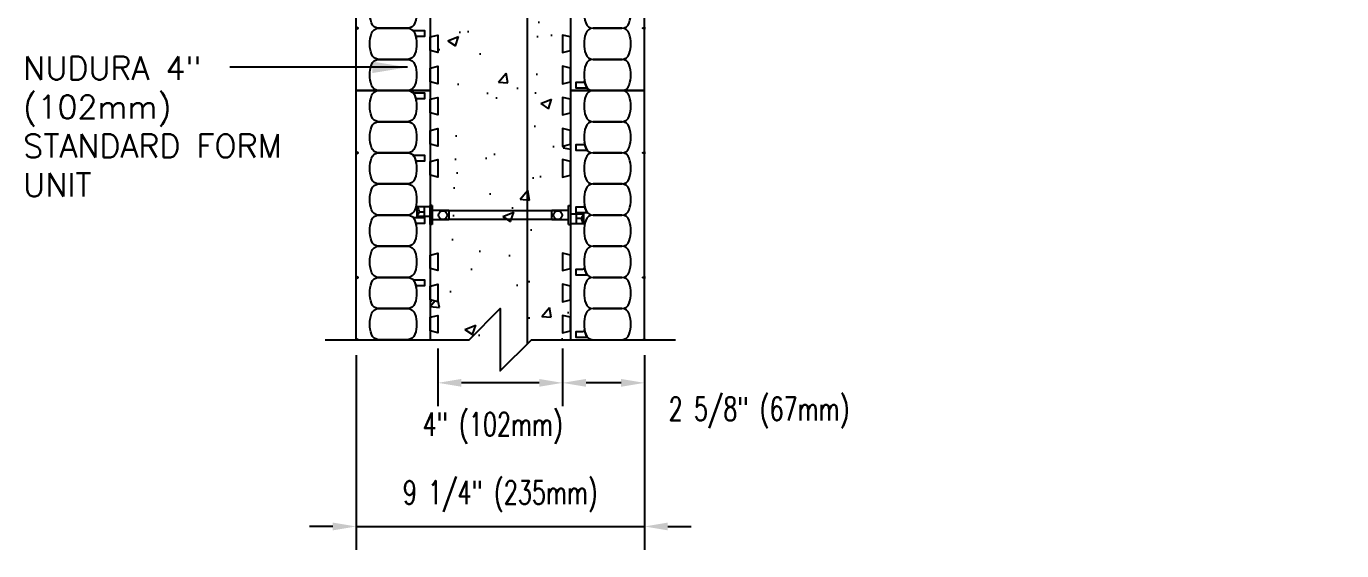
# Model space of a CAD drawing. Header units: inches. Extents: x 232.7 to 276, y 104.1 to 154.6.
# Drawn here: x 232.74 to 274.95, y 104.12 to 120.95 of the extents above; entities that cross this region are included whole.
import ezdxf

# ---------------------------------------------------------------- set-up
doc = ezdxf.new("R2010")
doc.units = ezdxf.units.IN
doc.header["$LTSCALE"] = 0.5
doc.header["$MEASUREMENT"] = 0
for name, color, linetype in [('DIM', 4, 'Continuous'), ('HATCH', 12, 'Continuous'), ('line25', 2, 'Continuous'), ('LINE3', 3, 'Continuous'), ('LINE50', 5, 'Continuous'), ('LINE9', 9, 'Continuous'), ('TEXT', 4, 'Continuous')]:
    doc.layers.add(name, color=color, linetype=linetype)
doc.styles.add('DIM', font='romans.shx', dxfattribs={"width": 0.7})
doc.styles.add('ROMANS', font='romans.shx', dxfattribs={"height": 0.75})
doc.dimstyles.new('ext_12', dxfattribs={"dimscale": 12, "dimtxt": 0.09375, "dimasz": 0.09375, "dimexe": 0.09375, "dimexo": 0.0625, "dimgap": 0.0625, "dimtad": 1, "dimdec": 1, "dimzin": 2, "dimdsep": 46, "dimlunit": 4, "dimtxsty": 'DIM', "dimcen": 0.09, "dimdle": 0.09375, "dimclrt": 4, "dimadec": 0, "dimazin": 0, "dimtfac": 1, "dimtdec": 1, "dimtmove": 2, "dimatfit": 3, "dimfxl": 0, "dimfrac": 2, "dimtolj": 1, "dimtzin": 0, "dimarcsym": 0})
doc.dimstyles.new('ext_8', dxfattribs={"dimscale": 8, "dimtxt": 0.09375, "dimasz": 0.09375, "dimexe": 0.09375, "dimexo": 0.0625, "dimgap": 0.0625, "dimtad": 1, "dimdec": 3, "dimzin": 3, "dimdsep": 46, "dimlunit": 4, "dimtxsty": 'DIM', "dimcen": 0.09, "dimdle": 0.09375, "dimclrt": 4, "dimadec": 0, "dimazin": 0, "dimtfac": 1, "dimtdec": 3, "dimtmove": 2, "dimatfit": 3, "dimfxl": 0, "dimfrac": 2, "dimtolj": 1, "dimtzin": 0, "dimarcsym": 0})

# ---------------------------------------------------------------- blocks, each defined once
blk = doc.blocks.new('WEB_4_CENTRE_TOP')
for p, q in [((3.688, 0.141), (0, 0.141)), ((3.688, -0.141), (0, -0.141))]:
    blk.add_line(p, q)
for centre in [(0, 0), (3.688, 0)]:
    blk.add_circle(centre, 0.141)
blk = doc.blocks.new('*D4')
at = {"layer": 'Defpoints', "color": 0}
for p in [(249.952, 111.112), (252.577, 110.893), (249.952, 109.508)]:
    blk.add_point(p, dxfattribs=at)
at = {"layer": 'DIM', "color": 0, "lineweight": -2}
for p, q in [((249.952, 110.612), (249.952, 108.758)), ((252.577, 110.393), (252.577, 108.758)), ((251.827, 109.508), (250.702, 109.508))]:
    blk.add_line(p, q, dxfattribs=at)
at = {"layer": 'DIM', "color": 0}
for points in [[(250.702, 109.633), (250.702, 109.383), (249.952, 109.508)], [(251.827, 109.633), (251.827, 109.383), (252.577, 109.508)]]:
    blk.add_solid(points, dxfattribs=at)
at = {"layer": 'DIM', "color": 4, "insert": (256.256, 108.55), "char_height": 0.75, "attachment_point": 5, "style": 'DIM'}
blk.add_mtext('\\A1;2 5/8" (67mm)', dxfattribs=at)
blk = doc.blocks.new('*D5')
at = {"layer": 'Defpoints', "color": 0}
for p in [(243.327, 110.893), (252.577, 110.893), (252.577, 104.898)]:
    blk.add_point(p, dxfattribs=at)
at = {"layer": 'DIM', "color": 0, "lineweight": -2}
for p, q in [((243.327, 110.393), (243.327, 104.148)), ((252.577, 110.393), (252.577, 104.148)), ((242.577, 104.898), (241.827, 104.898)), ((243.327, 104.898), (252.577, 104.898)), ((253.327, 104.898), (254.077, 104.898))]:
    blk.add_line(p, q, dxfattribs=at)
at = {"layer": 'DIM', "color": 0}
for points in [[(242.577, 105.023), (242.577, 104.773), (243.327, 104.898)], [(253.327, 105.023), (253.327, 104.773), (252.577, 104.898)]]:
    blk.add_solid(points, dxfattribs=at)
at = {"layer": 'DIM', "color": 4, "insert": (247.952, 105.864), "char_height": 0.75, "attachment_point": 5, "style": 'DIM'}
blk.add_mtext('\\A1;9 1/4" (235mm)', dxfattribs=at)
blk = doc.blocks.new('*D6')
at = {"layer": 'Defpoints', "color": 0}
for p in [(245.952, 111.112), (249.952, 111.112), (245.952, 109.508)]:
    blk.add_point(p, dxfattribs=at)
at = {"layer": 'DIM', "color": 0, "lineweight": -2}
for p, q in [((245.952, 110.612), (245.952, 108.758)), ((249.952, 110.612), (249.952, 108.758)), ((249.202, 109.508), (246.702, 109.508))]:
    blk.add_line(p, q, dxfattribs=at)
at = {"layer": 'DIM', "color": 0}
for points in [[(246.702, 109.633), (246.702, 109.383), (245.952, 109.508)], [(249.202, 109.633), (249.202, 109.383), (249.952, 109.508)]]:
    blk.add_solid(points, dxfattribs=at)
at = {"layer": 'DIM', "color": 4, "insert": (247.709, 108.053), "char_height": 0.75, "attachment_point": 5, "style": 'DIM'}
blk.add_mtext('\\A1;4" (102mm)', dxfattribs=at)
blk = doc.blocks.new('FSP')
for p, q in [((-0.156, 0.19, 0.274), (-0.156, -0.344, 0.274)), ((0.156, 0.19, 0.274), (-0.156, 0.19, 0.274)), ((0.156, -0.344, 0.274), (0.156, 0.19, 0.274)), ((0.305, -0.344, 0.274), (-0.305, -0.344, 0.274)), ((-0.305, -0.344, 0.274), (-0.305, -0.406, 0.274)), ((-0.305, -0.406, 0.274), (0.305, -0.406, 0.274)), ((0.305, -0.344, 0.274), (0.305, -0.406, 0.274))]:
    blk.add_line(p, q)
at = {"color": 12}
for p, q in [((-0.035, -0.587), (0.268, -0.587)), ((0.1, -0.587), (0.1, -0.762))]:
    blk.add_line(p, q, dxfattribs=at)
blk.add_lwpolyline([(-0.035, -0.406), (0.268, -0.406), (0.268, -0.837), (-0.035, -0.837)], close=True)
for centre, radius, start, end in [((0.723, -2.047), 1.428, 115.8466, 122.064), ((0.089, -1.011), 0.25, 44.3101, 87.3922)]:
    blk.add_arc(centre, radius, start, end, dxfattribs=at)

msp = doc.modelspace()

# ---------------------------------------------------------------- hatches: boundary and pattern name
at = {"layer": 'HATCH'}
h = msp.add_hatch(dxfattribs=at)
h.set_pattern_fill('AR-CONC', color=256, scale=0.5, style=0)
h.set_pattern_definition([(50, (50.4014, -15.2704), (3.5863, -0.31376), [0.375, -4.125]), (355, (50.4014, -15.2704), (-0.693757, 3.76096), [0.3, -3.3]), (100.4514, (50.7003, -15.2965), (2.892547, 3.447198), [0.3187, -3.50571]), (46.1842, (50.4014, -14.2704), (5.336205, -0.827595), [0.5625, -6.1875]), (96.6356, (50.846, -14.3393), (4.67331, 4.87059), [0.47805, -5.25856]), (351.1842, (50.4014, -14.2704), (4.67331, 4.87059), [0.45, -4.95]), (21, (50.9014, -14.5204), (2.984535, -2.013094), [0.375, -4.125]), (326, (50.9014, -14.5204), (1.216577, 3.62575), [0.3, -3.3]), (71.4514, (51.15, -14.688), (4.201113, 1.612652), [0.3187, -3.50571]), (37.5, (50.4014, -15.2704), (0.060799, 1.664469), [0, -3.26, 0, -3.35, 0, -3.3125]), (7.5, (50.4014, -15.2704), (1.315348, 1.972059), [0, -1.91, 0, -3.185, 0, -1.2625]), (327.5, (49.2864, -15.2704), (2.669112, -0.1127744), [0, -1.25, 0, -3.9, 0, -5.175]), (317.5, (48.7864, -15.2704), (2.91593, 0.500525), [0, -1.625, 0, -2.59, 0, -3.675])])
h.paths.add_polyline_path([(274.9522, 148.1429), (274.671, 148.1429), (274.7333, 147.8929), (274.171, 147.8929), (274.2333, 148.1429), (273.671, 148.1429), (273.7333, 147.8929), (273.171, 147.8929), (273.2333, 148.1429), (272.671, 148.1429), (272.7333, 147.8929), (272.171, 147.8929), (272.2333, 148.1429), (269.671, 148.1429), (269.7333, 147.8929), (269.171, 147.8929), (269.2333, 148.1429), (268.671, 148.1429), (268.7333, 147.8929), (268.171, 147.8929), (268.2333, 148.1429), (267.671, 148.1429), (267.7333, 147.8929), (267.171, 147.8929), (267.2333, 148.1429), (266.671, 148.1429), (266.7333, 147.8929), (266.171, 147.8929), (266.2333, 148.1429), (265.671, 148.1429), (265.7333, 147.8929), (265.171, 147.8929), (265.2333, 148.1429), (264.671, 148.1429), (264.7333, 147.8929), (264.171, 147.8929), (264.2333, 148.1429), (261.671, 148.1429), (261.7333, 147.8929), (261.171, 147.8929), (261.2333, 148.1429), (260.671, 148.1429), (260.7333, 147.8929), (260.171, 147.8929), (260.2333, 148.1429), (259.671, 148.1429), (259.7333, 147.8929), (259.171, 147.8929), (259.2333, 148.1429), (258.9522, 148.1429), (258.671, 148.1429), (258.7333, 147.8929), (258.171, 147.8929), (258.2333, 148.1429), (257.671, 148.1429), (257.7333, 147.8929), (257.171, 147.8929), (257.2333, 148.1429), (256.671, 148.1429), (256.7333, 147.8929), (256.171, 147.8929), (256.2333, 148.1429), (253.671, 148.1429), (253.7333, 147.8929), (253.171, 147.8929), (253.2333, 148.1429), (252.671, 148.1429), (252.7333, 147.8929), (252.171, 147.8929), (252.2333, 148.1429), (251.671, 148.1429), (251.7333, 147.8929), (251.171, 147.8929), (251.2333, 148.1429), (250.671, 148.1429), (250.7333, 147.8929), (250.171, 147.8929), (250.2333, 148.1429), (249.671, 148.1429), (249.7333, 147.8929), (249.171, 147.8929), (249.2333, 148.1429), (248.671, 148.1429), (248.7333, 147.8929), (248.171, 147.8929), (248.2333, 148.1429), (246.4327, 148.1429, 0.4065419), (245.7022, 147.3934), (245.7022, 145.6118), (245.9522, 145.6741), (245.9522, 145.1118), (245.7022, 145.1741), (245.7022, 144.6118), (245.9522, 144.6741), (245.9522, 144.1118), (245.7022, 144.1741), (245.7022, 143.6118), (245.9522, 143.6741), (245.9522, 143.1118), (245.7022, 143.1741), (245.7022, 142.6118), (245.9522, 142.6741), (245.9522, 142.1118), (245.7022, 142.1741), (245.7022, 141.6118), (245.9522, 141.6741), (245.9522, 141.1118), (245.7022, 141.1741), (245.7022, 140.6118), (245.9522, 140.6741), (245.9522, 140.1118), (245.7022, 140.1741), (245.7022, 137.6118), (245.9522, 137.6741), (245.9522, 137.1118), (245.7022, 137.1741), (245.7022, 136.6118), (245.9522, 136.6741), (245.9522, 136.1118), (245.7022, 136.1741), (245.7022, 135.6118), (245.9522, 135.6741), (245.9522, 135.1118), (245.7022, 135.1741), (245.7022, 134.6118), (245.9522, 134.6741), (245.9522, 134.1118), (245.7022, 134.1741), (245.7022, 133.6118), (245.9522, 133.6741), (245.9522, 133.1118), (245.7022, 133.1741), (245.7022, 132.6118), (245.9522, 132.6741), (245.9522, 132.1118), (245.7022, 132.1741), (245.7022, 129.6118), (245.9522, 129.6741), (245.9522, 129.1118), (245.7022, 129.1741), (245.7022, 128.6118), (245.9522, 128.6741), (245.9522, 128.1118), (245.7022, 128.1741), (245.7022, 127.6118), (245.9522, 127.6741), (245.9522, 127.1118), (245.7022, 127.1741), (245.7022, 126.6118), (245.9522, 126.6741), (245.9522, 126.1118), (245.7022, 126.1741), (245.7022, 125.6118), (245.9522, 125.6741), (245.9522, 125.1118), (245.7022, 125.1741), (245.7022, 124.6118), (245.9522, 124.6741), (245.9522, 124.1118), (245.7022, 124.1741), (245.7022, 121.6118), (245.9522, 121.6741), (245.9522, 121.1118), (245.7022, 121.1741), (245.7022, 120.6118), (245.9522, 120.6741), (245.9522, 120.1118), (245.7022, 120.1741), (245.7022, 119.6118), (245.9522, 119.6741), (245.9522, 119.1118), (245.7022, 119.1741), (245.7022, 118.8929), (245.7022, 118.6118), (245.9522, 118.6741), (245.9522, 118.1118), (245.7022, 118.1741), (245.7022, 117.6118), (245.9522, 117.6741), (245.9522, 117.1118), (245.7022, 117.1741), (245.7022, 116.6118), (245.9522, 116.6741), (245.9522, 116.1118), (245.7022, 116.1741), (245.7022, 113.6118), (245.9522, 113.6741), (245.9522, 113.1118), (245.7022, 113.1741), (245.7022, 112.6118), (245.9522, 112.6741), (245.9522, 112.1118), (245.7022, 112.1741), (245.7022, 111.6118), (245.9522, 111.6741), (245.9522, 111.1118), (245.7022, 111.1741), (245.7022, 110.8929), (250.2022, 110.8929), (250.2022, 111.1741), (249.9522, 111.1118), (249.9522, 111.6741), (250.2022, 111.6118), (250.2022, 112.1741), (249.9522, 112.1118), (249.9522, 112.6741), (250.2022, 112.6118), (250.2022, 113.1741), (249.9522, 113.1118), (249.9522, 113.6741), (250.2022, 113.6118), (250.2022, 116.1741), (249.9522, 116.1118), (249.9522, 116.6741), (250.2022, 116.6118), (250.2022, 117.1741), (249.9522, 117.1118), (249.9522, 117.6741), (250.2022, 117.6118), (250.2022, 118.1741), (249.9522, 118.1118), (249.9522, 118.6741), (250.2022, 118.6118), (250.2022, 118.8929), (250.2022, 119.1741), (249.9522, 119.1118), (249.9522, 119.6741), (250.2022, 119.6118), (250.2022, 120.1741), (249.9522, 120.1118), (249.9522, 120.6741), (250.2022, 120.6118), (250.2022, 121.1741), (249.9522, 121.1118), (249.9522, 121.6741), (250.2022, 121.6118), (250.2022, 124.1741), (249.9522, 124.1118), (249.9522, 124.6741), (250.2022, 124.6118), (250.2022, 125.1741), (249.9522, 125.1118), (249.9522, 125.6741), (250.2022, 125.6118), (250.2022, 126.1741), (249.9522, 126.1118), (249.9522, 126.6741), (250.2022, 126.6118), (250.2022, 127.1741), (249.9522, 127.1118), (249.9522, 127.6741), (250.2022, 127.6118), (250.2022, 128.1741), (249.9522, 128.1118), (249.9522, 128.6741), (250.2022, 128.6118), (250.2022, 129.1741), (249.9522, 129.1118), (249.9522, 129.6741), (250.2022, 129.6118), (250.2022, 132.1741), (249.9522, 132.1118), (249.9522, 132.6741), (250.2022, 132.6118), (250.2022, 133.1741), (249.9522, 133.1118), (249.9522, 133.6741), (250.2022, 133.6118), (250.2022, 134.1741), (249.9522, 134.1118), (249.9522, 134.6741), (250.2022, 134.6118), (250.2022, 135.1741), (249.9522, 135.1118), (249.9522, 135.6741), (250.2022, 135.6118), (250.2022, 136.1741), (249.9522, 136.1118), (249.9522, 136.6741), (250.2022, 136.6118), (250.2022, 137.1741), (249.9522, 137.1118), (249.9522, 137.6741), (250.2022, 137.6118), (250.2022, 142.3929, -0.4142136), (251.4522, 143.6429), (256.2333, 143.6429), (256.171, 143.8929), (256.7333, 143.8929), (256.671, 143.6429), (257.2333, 143.6429), (257.171, 143.8929), (257.7333, 143.8929), (257.671, 143.6429), (258.2333, 143.6429), (258.171, 143.8929), (258.7333, 143.8929), (258.671, 143.6429), (258.9522, 143.6429), (259.2333, 143.6429), (259.171, 143.8929), (259.7333, 143.8929), (259.671, 143.6429), (260.2333, 143.6429), (260.171, 143.8929), (260.7333, 143.8929), (260.671, 143.6429), (261.2333, 143.6429), (261.171, 143.8929), (261.7333, 143.8929), (261.671, 143.6429), (264.2333, 143.6429), (264.171, 143.8929), (264.7333, 143.8929), (264.671, 143.6429), (265.2333, 143.6429), (265.171, 143.8929), (265.7333, 143.8929), (265.671, 143.6429), (266.2333, 143.6429), (266.171, 143.8929), (266.7333, 143.8929), (266.671, 143.6429), (267.2333, 143.6429), (267.171, 143.8929), (267.7333, 143.8929), (267.671, 143.6429), (268.2333, 143.6429), (268.171, 143.8929), (268.7333, 143.8929), (268.671, 143.6429), (269.2333, 143.6429), (269.171, 143.8929), (269.7333, 143.8929), (269.671, 143.6429), (272.2333, 143.6429), (272.171, 143.8929), (272.7333, 143.8929), (272.671, 143.6429), (273.2333, 143.6429), (273.171, 143.8929), (273.7333, 143.8929), (273.671, 143.6429), (274.2333, 143.6429), (274.171, 143.8929), (274.7333, 143.8929), (274.671, 143.6429), (274.9522, 143.6429)])
h.paths.add_polyline_path([(271.3888, 145.8929, -1), (271.7638, 145.8929, -1)], flags=16)
h.paths.add_polyline_path([(255.2208, 145.8929, -1), (255.5958, 145.8929, -1)], flags=16)
h.paths.add_polyline_path([(248.1256, 145.8929, -1), (248.5006, 145.8929, -1)], flags=16)
h.paths.add_polyline_path([(248.1397, 138.4368, -1), (247.7647, 138.4368, -1)], flags=16)
h.paths.add_polyline_path([(248.1397, 122.2688, -1), (247.7647, 122.2688, -1)], flags=16)

# ---------------------------------------------------------------- linework, layer by layer
at = {"layer": 'line25'}
for p, q in [((245.7022, 147.3929), (245.7022, 118.8929)), ((250.2022, 142.3929), (250.2022, 118.8929)), ((245.7022, 118.8929), (245.7022, 110.8929)), ((250.2022, 118.8929), (250.2022, 110.8929))]:
    msp.add_line(p, q, dxfattribs=at)
for points in [[(245.7022, 120.6118), (245.9522, 120.6741), (245.9522, 120.1118), (245.7022, 120.1741)], [(250.2022, 120.6118), (249.9522, 120.6741), (249.9522, 120.1118), (250.2022, 120.1741)], [(245.7022, 119.6118), (245.9522, 119.6741), (245.9522, 119.1118), (245.7022, 119.1741)], [(250.2022, 119.6118), (249.9522, 119.6741), (249.9522, 119.1118), (250.2022, 119.1741)], [(245.7022, 118.6118), (245.9522, 118.6741), (245.9522, 118.1118), (245.7022, 118.1741)], [(250.2022, 118.6118), (249.9522, 118.6741), (249.9522, 118.1118), (250.2022, 118.1741)], [(245.7022, 117.6118), (245.9522, 117.6741), (245.9522, 117.1118), (245.7022, 117.1741)], [(250.2022, 117.6118), (249.9522, 117.6741), (249.9522, 117.1118), (250.2022, 117.1741)], [(245.7022, 116.6118), (245.9522, 116.6741), (245.9522, 116.1118), (245.7022, 116.1741)], [(250.2022, 116.6118), (249.9522, 116.6741), (249.9522, 116.1118), (250.2022, 116.1741)], [(245.7022, 113.6118), (245.9522, 113.6741), (245.9522, 113.1118), (245.7022, 113.1741)], [(250.2022, 113.6118), (249.9522, 113.6741), (249.9522, 113.1118), (250.2022, 113.1741)], [(245.7022, 112.6118), (245.9522, 112.6741), (245.9522, 112.1118), (245.7022, 112.1741)], [(250.2022, 112.6118), (249.9522, 112.6741), (249.9522, 112.1118), (250.2022, 112.1741)], [(245.7022, 111.6118), (245.9522, 111.6741), (245.9522, 111.1118), (245.7022, 111.1741)], [(250.2022, 111.6118), (249.9522, 111.6741), (249.9522, 111.1118), (250.2022, 111.1741)]]:
    msp.add_lwpolyline(points, close=True, dxfattribs=at)
at = {"layer": 'LINE3'}
msp.add_line((248.8272, 110.7679), (248.8272, 141.2679), dxfattribs=at)
at = {"layer": 'LINE50'}
for p, q in [((243.3272, 118.8929), (243.3272, 150.5179)), ((252.5772, 118.8929), (252.5772, 141.2679)), ((243.3272, 118.8929), (245.7022, 118.8929)), ((243.3272, 110.8929), (243.3272, 118.8929)), ((245.7022, 118.8929), (243.3272, 118.8929)), ((252.5772, 118.8929), (250.2022, 118.8929)), ((250.2022, 118.8929), (252.5772, 118.8929)), ((252.5772, 110.8929), (252.5772, 118.8929))]:
    msp.add_line(p, q, dxfattribs=at)
at = {"layer": 'LINE9'}
for points in [[(245.2131, 121.7199, -0.1576708), (245.2131, 121.066, -0.3253046), (244.9753, 120.8929), (244.0541, 120.8929, -0.3253046), (243.8162, 121.066, -0.1576708), (243.8162, 121.7199, -0.3253046), (244.0541, 121.8929), (244.9753, 121.8929, -0.3253046)], [(250.6912, 121.7199, 0.1576708), (250.6912, 121.066, 0.3253046), (250.9291, 120.8929), (251.8503, 120.8929, 0.3253046), (252.0881, 121.066, 0.1576708), (252.0881, 121.7199, 0.3253046), (251.8503, 121.8929), (250.9291, 121.8929, 0.3253046)], [(245.2131, 120.7199, -0.1576708), (245.2131, 120.066, -0.3253046), (244.9753, 119.8929), (244.0541, 119.8929, -0.3253046), (243.8162, 120.066, -0.1576708), (243.8162, 120.7199, -0.3253046), (244.0541, 120.8929), (244.9753, 120.8929, -0.3253046)], [(245.2131, 120.7199, -0.0372667), (245.2505, 120.5662, -0.4630356), (245.3121, 120.6389), (245.5337, 120.6389), (245.5337, 120.8097), (245.1876, 120.8097, -0.1890024), (245.1451, 120.8263, -0.1284074)], [(250.6912, 120.7199, 0.1576708), (250.6912, 120.066, 0.3253046), (250.9291, 119.8929), (251.8503, 119.8929, 0.3253046), (252.0881, 120.066, 0.1576708), (252.0881, 120.7199, 0.3253046), (251.8503, 120.8929), (250.9291, 120.8929, 0.3253046)], [(245.2131, 119.7199, -0.1576708), (245.2131, 119.066, -0.3253046), (244.9753, 118.8929), (244.0541, 118.8929, -0.3253046), (243.8162, 119.066, -0.1576708), (243.8162, 119.7199, -0.3253046), (244.0541, 119.8929), (244.9753, 119.8929, -0.3253046)], [(250.6912, 119.7199, 0.1576708), (250.6912, 119.066, 0.3253046), (250.9291, 118.8929), (251.8503, 118.8929, 0.3253046), (252.0881, 119.066, 0.1576708), (252.0881, 119.7199, 0.3253046), (251.8503, 119.8929), (250.9291, 119.8929, 0.3253046)], [(250.6912, 119.066, -0.0372667), (250.6539, 119.2197, -0.4630356), (250.5922, 119.147), (250.3706, 119.147), (250.3706, 118.9762), (250.7167, 118.9762, -0.1890024), (250.7592, 118.9595, -0.1284074)], [(245.2131, 118.7199, -0.1576708), (245.2131, 118.066, -0.3253046), (244.9753, 117.8929), (244.0541, 117.8929, -0.3253046), (243.8162, 118.066, -0.1576708), (243.8162, 118.7199, -0.3253046), (244.0541, 118.8929), (244.9753, 118.8929, -0.3253046)], [(245.2131, 118.7199, -0.0372667), (245.2505, 118.5662, -0.4630356), (245.3121, 118.6389), (245.5337, 118.6389), (245.5337, 118.8097), (245.1876, 118.8097, -0.1890024), (245.1451, 118.8263, -0.1284074)], [(250.6912, 118.7199, 0.1576708), (250.6912, 118.066, 0.3253046), (250.9291, 117.8929), (251.8503, 117.8929, 0.3253046), (252.0881, 118.066, 0.1576708), (252.0881, 118.7199, 0.3253046), (251.8503, 118.8929), (250.9291, 118.8929, 0.3253046)], [(245.2131, 117.7199, -0.1576708), (245.2131, 117.066, -0.3253046), (244.9753, 116.8929), (244.0541, 116.8929, -0.3253046), (243.8162, 117.066, -0.1576708), (243.8162, 117.7199, -0.3253046), (244.0541, 117.8929), (244.9753, 117.8929, -0.3253046)], [(250.6912, 117.7199, 0.1576708), (250.6912, 117.066, 0.3253046), (250.9291, 116.8929), (251.8503, 116.8929, 0.3253046), (252.0881, 117.066, 0.1576708), (252.0881, 117.7199, 0.3253046), (251.8503, 117.8929), (250.9291, 117.8929, 0.3253046)], [(250.6912, 117.066, -0.0372667), (250.6539, 117.2197, -0.4630356), (250.5922, 117.147), (250.3706, 117.147), (250.3706, 116.9762), (250.7167, 116.9762, -0.1890024), (250.7592, 116.9595, -0.1284074)], [(245.2131, 116.7199, -0.1576708), (245.2131, 116.066, -0.3253046), (244.9753, 115.8929), (244.0541, 115.8929, -0.3253046), (243.8162, 116.066, -0.1576708), (243.8162, 116.7199, -0.3253046), (244.0541, 116.8929), (244.9753, 116.8929, -0.3253046)], [(245.2131, 116.7199, -0.0372667), (245.2505, 116.5662, -0.4630356), (245.3121, 116.6389), (245.5337, 116.6389), (245.5337, 116.8097), (245.1876, 116.8097, -0.1890024), (245.1451, 116.8263, -0.1284074)], [(250.6912, 116.7199, 0.1576708), (250.6912, 116.066, 0.3253046), (250.9291, 115.8929), (251.8503, 115.8929, 0.3253046), (252.0881, 116.066, 0.1576708), (252.0881, 116.7199, 0.3253046), (251.8503, 116.8929), (250.9291, 116.8929, 0.3253046)], [(245.2131, 115.7199, -0.1576708), (245.2131, 115.066, -0.3253046), (244.9753, 114.8929), (244.0541, 114.8929, -0.3253046), (243.8162, 115.066, -0.1576708), (243.8162, 115.7199, -0.3253046), (244.0541, 115.8929), (244.9753, 115.8929, -0.3253046)], [(250.6912, 115.7199, 0.1576708), (250.6912, 115.066, 0.3253046), (250.9291, 114.8929), (251.8503, 114.8929, 0.3253046), (252.0881, 115.066, 0.1576708), (252.0881, 115.7199, 0.3253046), (251.8503, 115.8929), (250.9291, 115.8929, 0.3253046)], [(245.2131, 114.7199, -0.1576708), (245.2131, 114.066, -0.3253046), (244.9753, 113.8929), (244.0541, 113.8929, -0.3253046), (243.8162, 114.066, -0.1576708), (243.8162, 114.7199, -0.3253046), (244.0541, 114.8929), (244.9753, 114.8929, -0.3253046)], [(245.2131, 114.7199, -0.0372667), (245.2505, 114.5662, -0.4630356), (245.3121, 114.6389), (245.5337, 114.6389), (245.5337, 114.8097), (245.1876, 114.8097, -0.1890024), (245.1451, 114.8263, -0.1284074)], [(250.6912, 115.066, -0.0372667), (250.6539, 115.2197, -0.4630356), (250.5922, 115.147), (250.3706, 115.147), (250.3706, 114.9762), (250.7167, 114.9762, -0.1890024), (250.7592, 114.9595, -0.1284074)], [(250.6912, 114.7199, 0.1576708), (250.6912, 114.066, 0.3253046), (250.9291, 113.8929), (251.8503, 113.8929, 0.3253046), (252.0881, 114.066, 0.1576708), (252.0881, 114.7199, 0.3253046), (251.8503, 114.8929), (250.9291, 114.8929, 0.3253046)], [(245.2131, 113.7199, -0.1576708), (245.2131, 113.066, -0.3253046), (244.9753, 112.8929), (244.0541, 112.8929, -0.3253046), (243.8162, 113.066, -0.1576708), (243.8162, 113.7199, -0.3253046), (244.0541, 113.8929), (244.9753, 113.8929, -0.3253046)], [(250.6912, 113.7199, 0.1576708), (250.6912, 113.066, 0.3253046), (250.9291, 112.8929), (251.8503, 112.8929, 0.3253046), (252.0881, 113.066, 0.1576708), (252.0881, 113.7199, 0.3253046), (251.8503, 113.8929), (250.9291, 113.8929, 0.3253046)], [(250.6912, 113.066, -0.0372667), (250.6539, 113.2197, -0.4630356), (250.5922, 113.147), (250.3706, 113.147), (250.3706, 112.9762), (250.7167, 112.9762, -0.1890024), (250.7592, 112.9595, -0.1284074)], [(245.2131, 112.7199, -0.1576708), (245.2131, 112.066, -0.3253046), (244.9753, 111.8929), (244.0541, 111.8929, -0.3253046), (243.8162, 112.066, -0.1576708), (243.8162, 112.7199, -0.3253046), (244.0541, 112.8929), (244.9753, 112.8929, -0.3253046)], [(245.2131, 112.7199, -0.0372667), (245.2505, 112.5662, -0.4630356), (245.3121, 112.6389), (245.5337, 112.6389), (245.5337, 112.8097), (245.1876, 112.8097, -0.1890024), (245.1451, 112.8263, -0.1284074)], [(250.6912, 112.7199, 0.1576708), (250.6912, 112.066, 0.3253046), (250.9291, 111.8929), (251.8503, 111.8929, 0.3253046), (252.0881, 112.066, 0.1576708), (252.0881, 112.7199, 0.3253046), (251.8503, 112.8929), (250.9291, 112.8929, 0.3253046)], [(245.2131, 111.7199, -0.1576708), (245.2131, 111.066, -0.3253046), (244.9753, 110.8929), (244.0541, 110.8929, -0.3253046), (243.8162, 111.066, -0.1576708), (243.8162, 111.7199, -0.3253046), (244.0541, 111.8929), (244.9753, 111.8929, -0.3253046)], [(250.6912, 111.7199, 0.1576708), (250.6912, 111.066, 0.3253046), (250.9291, 110.8929), (251.8503, 110.8929, 0.3253046), (252.0881, 111.066, 0.1576708), (252.0881, 111.7199, 0.3253046), (251.8503, 111.8929), (250.9291, 111.8929, 0.3253046)], [(250.6912, 111.066, -0.0372667), (250.6539, 111.2197, -0.4630356), (250.5922, 111.147), (250.3706, 111.147), (250.3706, 110.9762), (250.7167, 110.9762, -0.1890024), (250.7592, 110.9595, -0.1284074)]]:
    msp.add_lwpolyline(points, format="xyb", close=True, dxfattribs=at)
for points in [[(243.3272, 120.8617), (243.3917, 120.8929), (243.3272, 120.9242)], [(252.5772, 120.8617), (252.5127, 120.8929), (252.5772, 120.9242)], [(243.3272, 116.8617), (243.3917, 116.8929), (243.3272, 116.9242)], [(252.5772, 116.8617), (252.5127, 116.8929), (252.5772, 116.9242)], [(243.3272, 112.8617), (243.3917, 112.8929), (243.3272, 112.9242)], [(252.5772, 112.8617), (252.5127, 112.8929), (252.5772, 112.9242)]]:
    msp.add_lwpolyline(points, close=True, dxfattribs=at)
for points in [[(242.3272, 110.8929), (246.9522, 110.8929), (247.9522, 111.8929), (247.9522, 109.8929), (248.9522, 110.8929), (253.5772, 110.8929)], [(243.3917, 110.8929), (243.3272, 110.9242), (243.3272, 110.8929)], [(252.5127, 110.8929), (252.5772, 110.9242), (252.5772, 110.8929)]]:
    msp.add_lwpolyline(points, dxfattribs=at)

# ---------------------------------------------------------------- block references
at = {"layer": 'LINE9', "xscale": -1}
for p, rotation in [((246.1082, 114.8929), 270), ((249.7962, 114.8929), 90)]:
    msp.add_blockref('FSP', p, dxfattribs=dict(at, rotation=rotation))
at = {"layer": 'LINE9'}
msp.add_blockref('WEB_4_CENTRE_TOP', (246.1082, 114.8929), dxfattribs=at)

# ---------------------------------------------------------------- texts
at = {"layer": 'TEXT', "insert": (232.6444, 117.7398), "char_height": 0.75, "width": 9.682531, "attachment_point": 4, "style": 'ROMANS'}
msp.add_mtext('NUDURA 4" (102mm) STANDARD FORM UNIT', dxfattribs=at)

# ---------------------------------------------------------------- dimensions: what is measured, and where the dimension line sits
at = {"layer": 'DIM'}
for base, p1, p2, text, picture, middle in [((245.9522, 109.5077), (249.9522, 111.1118), (245.9522, 111.1118), '4" (102mm)', '*D6', (247.7094, 108.0527)), ((249.9522, 109.5077), (252.5772, 110.8929), (249.9522, 111.1118), '2 5/8" (67mm)', '*D4', (256.2555, 108.55)), ((252.5772, 104.898), (243.3272, 110.8929), (252.5772, 110.8929), '9 1/4" (235mm)', '*D5', (247.9522, 105.8643))]:
    dim = msp.add_linear_dim(base=base, p1=p1, p2=p2, text=text, dimstyle='ext_8', dxfattribs=at)
    dim.commit()
    dim.dimension.update_dxf_attribs({"geometry": picture, "text_midpoint": middle, "dimtype": 160})

# ---------------------------------------------------------------- leaders
at = {"layer": 'TEXT'}
msp.add_leader([(244.9707, 119.6384), (239.2719, 119.6384)], dimstyle='ext_12', dxfattribs=at)

doc.saveas('drawing.dxf')
